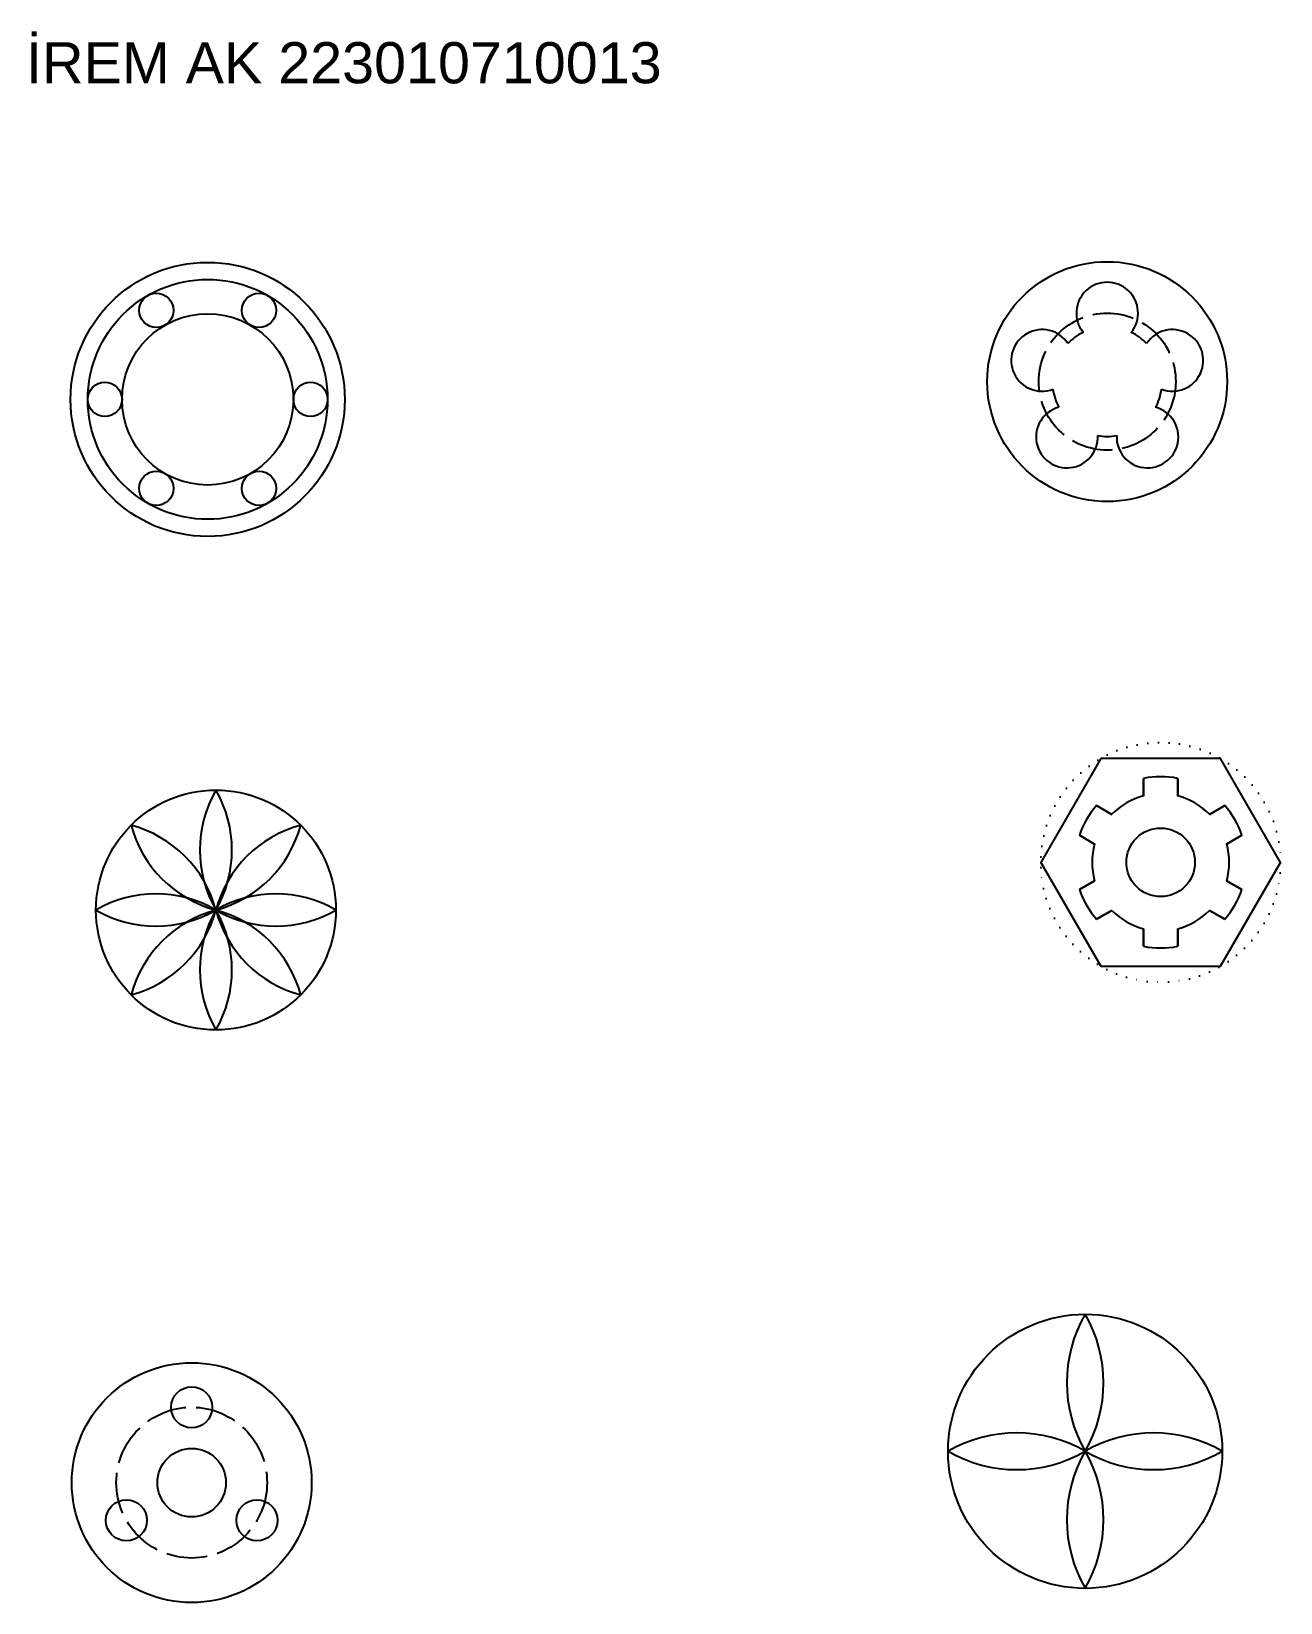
# Model space of a CAD drawing. Header units: millimetres. Extents: x 27355 to 27720, y 11220 to 11679.
import ezdxf

# ---------------------------------------------------------------- set-up
doc = ezdxf.new("R2010")
doc.units = ezdxf.units.MM
doc.linetypes.add('ACAD_ISO02W100', pattern=[15, 12, -3])
doc.linetypes.add('ACAD_ISO07W100', pattern=[3, 0, -3])
doc.styles.get("Standard").update_dxf_attribs({"font": 'arial.ttf'})

# ---------------------------------------------------------------- blocks, each defined once
blk = doc.blocks.new('*U4')
blk.add_circle((5, 5), 5)
blk = doc.blocks.new('*U5')
at = {"color": 0, "linetype": 'ByBlock', "lineweight": -2, "transparency": 16777216}
for p, rotation in [((5158.77, 2514.27), 59.99999999999999), ((5163.77, 2519.27), 120), ((5155.11, 2527.93), 240), ((5150.11, 2522.93), 300.0000000000001), ((5161.94, 2526.1), 180)]:
    blk.add_blockref('*U4', p, dxfattribs=dict(at, rotation=rotation))
blk.add_blockref('*U4', (5151.94, 2516.1), dxfattribs=at)
blk = doc.blocks.new('*U2')
blk.add_blockref('*U5', (-5156.94, -2521.1))
blk = doc.blocks.new('*U3')
at = {"color": 0, "linetype": 'ByBlock', "lineweight": -2, "transparency": 16777216}
for p, rotation in [((5171.94, 2547.08), 299.9999999999999), ((5201.94, 2547.08), 240), ((5216.94, 2521.1), 180), ((5171.94, 2495.12), 59.99999999999999), ((5201.94, 2495.12), 120)]:
    blk.add_blockref('*U2', p, dxfattribs=dict(at, rotation=rotation))
blk.add_blockref('*U2', (5156.94, 2521.1), dxfattribs=at)
blk = doc.blocks.new('*U7')
for centre, start, end in [((30.31, 0), 150, 210), ((-30.31, 0), 330, 30)]:
    blk.add_arc(centre, 35, start, end)
blk = doc.blocks.new('*U8')
at = {"color": 0, "linetype": 'ByBlock', "lineweight": -2, "transparency": 16777216}
blk.add_blockref('*U7', (5189.34, 2389.57), dxfattribs=at)
for p, rotation in [((5176.97, 2384.44), 45.00000000000001), ((5201.72, 2384.44), 315), ((5171.84, 2372.07), 90), ((5206.84, 2372.07), 270), ((5176.97, 2359.69), 135), ((5189.34, 2354.57), 180), ((5201.72, 2359.69), 225)]:
    blk.add_blockref('*U7', p, dxfattribs=dict(at, rotation=rotation))
blk = doc.blocks.new('*U11')
blk.add_circle((0, 0), 6)
blk = doc.blocks.new('*U12')
at = {"color": 0, "linetype": 'ByBlock', "lineweight": -2, "transparency": 16777216}
blk.add_blockref('*U11', (5182.28, 2226.93), dxfattribs=at)
for p, rotation in [((5163.23, 2193.93), 120), ((5201.33, 2193.93), 240)]:
    blk.add_blockref('*U11', p, dxfattribs=dict(at, rotation=rotation))
blk = doc.blocks.new('*U18')
for centre, start, end in [((34.64, 0), 150, 210), ((-34.64, 0), 330, 30)]:
    blk.add_arc(centre, 40, start, end)
blk = doc.blocks.new('*U20')
at = {"color": 0, "linetype": 'ByBlock', "lineweight": -2, "transparency": 16777216}
blk.add_blockref('*U18', (5449.83, 2407.7), dxfattribs=at)
for p, rotation in [((5429.83, 2387.7), 90), ((5469.83, 2387.7), 270), ((5449.83, 2367.7), 180)]:
    blk.add_blockref('*U18', p, dxfattribs=dict(at, rotation=rotation))

msp = doc.modelspace()

# ---------------------------------------------------------------- linework, layer by layer
for p, q in [((27679.75, 11460.56), (27679.75, 11455.43)), ((27679.75, 11455.43), (27679.75, 11460.56)), ((27689.75, 11460.56), (27689.75, 11455.43)), ((27689.75, 11455.43), (27689.75, 11460.56)), ((27666.04, 11452.64), (27670.48, 11450.08)), ((27670.48, 11450.08), (27666.04, 11452.64)), ((27699.02, 11450.08), (27703.46, 11452.64)), ((27703.46, 11452.64), (27699.02, 11450.08)), ((27661.04, 11443.98), (27665.48, 11441.42)), ((27665.48, 11441.42), (27661.04, 11443.98)), ((27704.02, 11441.42), (27708.46, 11443.98)), ((27708.46, 11443.98), (27704.02, 11441.42)), ((27661.04, 11428.15), (27665.48, 11430.71)), ((27665.48, 11430.71), (27661.04, 11428.15)), ((27704.02, 11430.71), (27708.46, 11428.15)), ((27708.46, 11428.15), (27704.02, 11430.71)), ((27666.04, 11419.49), (27670.48, 11422.05)), ((27670.48, 11422.05), (27666.04, 11419.49)), ((27699.02, 11422.05), (27703.46, 11419.49)), ((27703.46, 11419.49), (27699.02, 11422.05)), ((27679.75, 11416.7), (27679.75, 11411.57)), ((27679.75, 11411.57), (27679.75, 11416.7)), ((27689.75, 11416.7), (27689.75, 11411.57)), ((27689.75, 11411.57), (27689.75, 11416.7))]:
    msp.add_line(p, q)
msp.add_lwpolyline([(27667.25, 11466.38), (27649.75, 11436.07), (27667.25, 11405.75), (27702.25, 11405.75), (27719.75, 11436.07), (27702.25, 11466.38)], close=True)
for centre, radius in [((27406.65, 11571.19), 40), ((27669.16, 11576.38), 35), ((27406.65, 11571.19), 35), ((27406.65, 11571.19), 25), ((27409.05, 11422.15), 35), ((27684.75, 11436.07), 10), ((27662.72, 11264.17), 40), ((27401.99, 11255.02), 35), ((27401.99, 11255.02), 10)]:
    msp.add_circle(centre, radius)
at = {"linetype": 'ACAD_ISO02W100'}
for centre, radius in [((27669.16, 11576.38), 20), ((27401.99, 11255.02), 22)]:
    msp.add_circle(centre, radius, dxfattribs=at)
at = {"linetype": 'ACAD_ISO07W100'}
msp.add_circle((27684.75, 11436.07), 35, dxfattribs=at)
for centre, radius, start, end in [((27669.16, 11596.38), 9, 321.3178, 218.6822), ((27650.14, 11582.56), 9, 33.3178, 290.6822), ((27669.16, 11576.38), 16, 116.0466, 135.9534), ((27669.16, 11576.38), 16, 44.0466, 63.9534), ((27688.18, 11582.56), 9, 249.3178, 146.6822), ((27669.16, 11576.38), 16, 188.0466, 207.9534), ((27669.16, 11576.38), 16, 332.0466, 351.9534), ((27657.4, 11560.2), 9, 105.3178, 2.6822), ((27680.92, 11560.2), 9, 177.3178, 74.6822), ((27669.16, 11576.38), 16, 260.0466, 279.9534), ((27684.75, 11436.07), 25, 78.463, 101.537), ((27684.75, 11436.07), 20, 104.4775, 135.5225), ((27684.75, 11436.07), 20, 44.4775, 75.5225), ((27684.75, 11436.07), 25, 138.463, 161.537), ((27684.75, 11436.07), 25, 18.463, 41.537), ((27684.75, 11436.07), 20, 164.4775, 195.5225), ((27684.75, 11436.07), 20, 344.4775, 15.5225), ((27684.75, 11436.07), 25, 198.463, 221.537), ((27684.75, 11436.07), 25, 318.463, 341.537), ((27684.75, 11436.07), 20, 224.4775, 255.5225), ((27684.75, 11436.07), 20, 284.4775, 315.5225), ((27684.75, 11436.07), 25, 258.463, 281.537)]:
    msp.add_arc(centre, radius, start, end)

# ---------------------------------------------------------------- block references
for name, p in [('*U3', (22219.71, 9050.08)), ('*U8', (22219.71, 9050.08)), ('*U20', (22212.89, 8876.48)), ('*U12', (22219.71, 9050.08))]:
    msp.add_blockref(name, p)

# ---------------------------------------------------------------- texts
at = {"color": 18, "true_color": 0x000000, "insert": (27353.67, 11675.45), "char_height": 12, "attachment_point": 1}
msp.add_mtext_dynamic_manual_height_columns('{\\C256;İREM AK 223010710013}', width=378.6345, gutter_width=12.5, heights=[0], dxfattribs=at)

doc.saveas('drawing.dxf')
